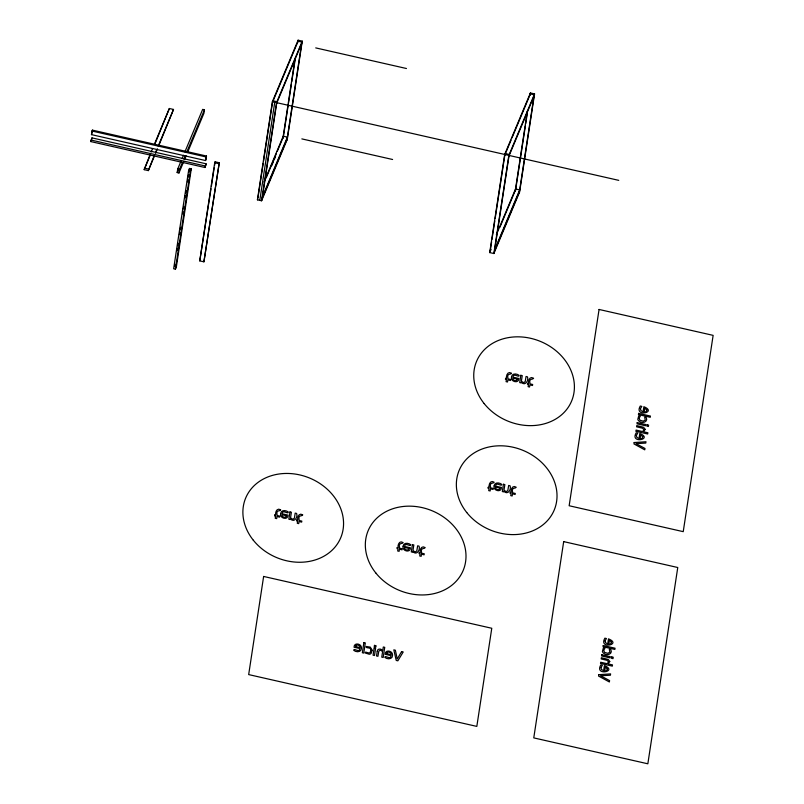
<?xml version="1.0" encoding="UTF-8"?>
<svg xmlns="http://www.w3.org/2000/svg" width="804" height="804" viewBox="0 0 804 804"><rect width="100%" height="100%" fill="white"/><g stroke="black" fill="none" stroke-linecap="round" stroke-linejoin="round"><path stroke-width="1.21" d="M91.475 134.63L92.41 130.127L206.477 156.026L205.935 159.604L205.543 160.539L91.475 134.63L92.41 130.127M90.862 141.594L91.998 137.886L206.075 163.795L205.834 165.322L204.93 167.503L90.862 141.594L91.998 137.886M154.569 155.695L148.338 170.609L144.177 169.664L150.167 154.368M148.338 170.609L154.328 155.313M158.89 145.383L173.513 109.444L169.353 108.5L155.212 143.293M183.764 161.514L178.96 172.981L177.181 172.569L177.724 168.991L181.081 160.971M178.96 172.981L179.513 169.403L182.387 162.519M188.598 170.629L173.644 268.767L175.423 269.179L176.337 266.998L191.292 168.86L189.513 168.458L188.598 170.629L190.387 171.031L191.292 168.86M174.548 266.596L174.93 264.144M176.98 250.647L177.352 248.195M177.734 245.743L178.106 243.29M179.413 234.698L179.784 232.245M180.156 229.793L180.538 227.341M182.588 213.844L182.97 211.392M183.342 208.939L183.714 206.487M185.02 197.895L185.392 195.442M185.774 192.99L186.146 190.538M187.453 181.945L187.824 179.493M188.206 177.041L188.578 174.589M188.95 172.136L189.513 168.458M175.423 269.179L190.387 171.031M184.92 151.795L202.668 109.374L204.447 109.776L203.904 113.354L187.593 152.338M205.543 160.539L206.477 156.026M204.93 167.503L206.075 163.795M199.764 260.878L214.718 162.74L215.11 161.805L219.271 162.75L203.914 261.823L199.764 260.878L210.99 188.799M211.372 186.337L214.176 167.935M214.547 165.483L215.11 161.805M203.914 261.823L219.271 162.75M257.421 199.834L272.375 101.686L298.103 40.2L302.254 41.145L287.299 139.283L261.581 200.779L257.421 199.834L257.813 198.9M257.994 197.673L263.23 163.323M263.601 160.87L272.767 100.751L276.928 101.696L261.973 199.844M259.792 200.367L274.757 102.229M261.581 200.779L276.536 102.631L302.254 41.145M282.938 138.047L295.088 58.31M297.339 43.587L297.711 41.135L301.872 42.079L286.907 140.218M283.139 138.338L288.194 105.223M288.566 102.761L291.37 84.36M291.741 81.907L295.108 59.828M297.721 42.652L298.103 40.2M489.716 252.587L504.681 154.448L530.399 92.962L534.559 93.907L519.605 192.045L493.877 253.531L489.716 252.587L491.073 249.361M490.108 251.652L491.606 241.843M491.978 239.391L494.782 220.989M495.163 218.537L505.073 153.514L509.223 154.458L494.269 252.597M493.877 253.531L508.842 155.393L534.559 93.907M515.243 190.809L527.394 111.063M529.776 95.425L530.007 93.887L534.168 94.832L519.213 192.98M515.444 191.101L525.354 126.077M525.726 123.625L527.404 112.59M530.027 95.415L530.399 92.962M151.132 152.077L152.569 148.639M154.489 144.047L169.353 108.5M144.177 169.664L149.936 155.906M155.765 151.876L156.73 149.584M158.167 146.137L173.513 109.444M155.534 153.403L157.453 148.82M182.046 158.679L183.483 155.232M177.181 172.569L178.136 170.277M183.825 159.081L185.262 155.644M186.699 152.197L204.447 109.776M184.719 159.222L186.156 155.775M272.536 102.289L296.998 43.808M276.697 103.234L301.631 43.607M264.034 182.076L283.219 136.208L287.38 137.152L262.436 196.779M266.194 177.875L276.274 153.795M277.229 151.504L282.505 138.891M271.722 165.644L273.159 162.207M274.114 159.916L275.561 156.468M262.204 198.307L287.149 138.68M504.832 155.051L511.073 140.137M512.027 137.846L529.293 96.57M508.992 155.996L533.936 96.369M496.329 234.828L515.515 188.96L519.675 189.905L494.741 249.531M499.937 227.19L514.801 191.643M494.5 251.069L519.444 191.442M315.721 47.898L406.452 68.511M272.375 101.686L618.748 180.357M301.852 138.891L392.593 159.493M92.018 131.052L206.095 156.961M214.718 162.74L218.879 163.684M91.093 140.057L205.161 165.966M177.724 168.991L179.513 169.403M144.408 168.126L148.569 169.071M603.593 650.305L604.618 652.396L607.834 653.3L609.864 652.195L609.301 649.351L610.899 649.712C613.04 654.345 606.427 656.084 603.623 653.25A3.387 2.834 22.7 0 1 602.417 651.441L603.352 648.004L604.96 648.366L603.593 650.305M638.979 418.16L640.004 420.251L643.22 421.155L645.24 420.05L644.677 417.206L646.285 417.567C648.426 422.2 641.813 423.939 639.009 421.105A3.387 2.834 22.7 0 1 637.803 419.296L638.738 415.859L640.336 416.221L638.979 418.16M609.764 661.471L608.226 663.943L612.497 664.908L612.316 666.134L600.508 663.461L600.688 662.235L607.02 663.672L607.904 662.888A2.512 2.1 22.7 0 0 608.357 661.581L607.1 660.345L601.191 658.948L601.382 657.722L608.236 659.441L609.764 661.471M645.15 429.326L643.612 431.798L647.883 432.763L647.692 433.989L635.894 431.316L636.075 430.08L642.406 431.517L643.29 430.743A2.512 2.1 22.7 0 0 643.743 429.436L642.486 428.2L636.577 426.803L636.768 425.577L643.622 427.296L645.15 429.326M600.96 667.581L601.472 669.521L603.633 670.677L604.407 665.622C618.467 671.31 594.086 676.476 600.809 664.948L602.367 665.3L600.96 667.581M605.04 640.808L605.553 642.758L607.713 643.904L608.487 638.858C622.547 644.537 598.166 649.702 604.889 638.175L606.447 638.537L605.04 640.808M607.422 668.938L606.507 670.707L604.729 670.928L605.322 667.069L607.422 668.938M611.502 642.165L610.588 643.934L608.809 644.155L609.402 640.296L611.502 642.165M636.346 435.436L636.858 437.376L639.019 438.532L639.793 433.477C653.853 439.165 629.472 444.331 636.195 432.803L637.753 433.155L636.346 435.436M640.426 408.663L640.939 410.613L643.099 411.759L643.873 406.713C657.933 412.392 633.552 417.557 640.275 406.03L641.833 406.392L640.426 408.663M642.808 436.793L641.894 438.562L640.115 438.783L640.698 434.924L642.808 436.793M646.888 410.02L645.974 411.789L644.195 412.01L644.778 408.151L646.888 410.02M372.172 650.295L371.116 653.401A3.387 2.834 22.7 0 1 369.217 654.235L365.167 652.969C364.835 650.175 370.533 655.762 370.634 650.868C372.121 646.336 365.137 648.989 366.152 646.476L370.302 647.109L372.172 650.295M280.656 513.535C279.269 518.299 288.133 520.721 287.993 515.113L282.114 513.776C282.465 508.852 288.495 514.922 288.294 511.997C286.003 510.098 281.068 509.686 280.656 513.535M361.448 647.944C361.81 652.315 356.272 652.617 353.74 650.335C353.549 647.421 359.569 653.481 359.921 648.557L354.051 647.23C353.82 642.115 361.77 643.552 361.448 647.944M392.563 655.009C392.925 659.38 387.387 659.682 384.855 657.401C384.664 654.486 390.684 660.546 391.035 655.632L385.166 654.295C384.935 649.18 392.885 650.627 392.563 655.009M403.095 546.228C401.709 550.991 410.573 553.423 410.432 547.805L404.553 546.479C404.904 541.554 410.934 547.614 410.733 544.7C408.442 542.8 403.507 542.378 403.095 546.228M494.118 485.877C492.731 490.641 501.585 493.073 501.445 487.455L495.576 486.118C495.927 481.204 501.947 487.264 501.756 484.35C499.465 482.44 494.53 482.028 494.118 485.877M511.495 376.915C510.118 381.669 518.972 384.101 518.831 378.493L512.962 377.156C513.314 372.232 519.334 378.302 519.143 375.378C516.851 373.478 511.917 373.056 511.495 376.915M263.632 576.448L248.677 674.586L476.822 726.404L491.777 628.266L263.632 576.448M274.757 514.952L274.606 515.977L275.571 516.198L275.249 518.289L276.676 518.61L276.998 516.52L279.621 517.113L279.782 516.098L277.149 515.495C275.591 509.173 279.752 511.786 280.727 509.887C277.139 507.364 274.998 511.997 275.722 515.173L274.757 514.952M289.973 511.917L288.857 519.213L290.284 519.535L290.405 518.721C293.802 523.203 298.163 517.625 296.626 513.434L295.199 513.113L294.375 518.188L293.118 519.143A2.512 2.1 22.7 0 1 291.571 518.57L290.566 517.686L291.39 512.238L289.973 511.917M296.807 519.967L296.646 520.982L297.611 521.203L297.289 523.293L298.716 523.615L299.038 521.525L301.661 522.118L301.822 521.103L299.199 520.51C297.631 514.178 301.791 516.791 302.766 514.892C299.178 512.369 297.038 517.002 297.771 520.178L296.807 519.967M363.89 642.597L362.343 652.747L363.77 653.079L365.317 642.919L363.89 642.597M374.182 647.893L373.066 655.19L374.493 655.511L375.609 648.215L374.182 647.893M374.463 645.381L374.262 646.647L375.89 647.019L376.081 645.743L374.463 645.381M377.247 651.24L376.523 655.974L377.95 656.295L378.784 651.22L380.041 650.255A2.512 2.1 22.7 0 1 381.588 650.828L382.593 651.712L381.759 657.159L383.186 657.481L384.734 647.331L383.307 646.999L382.754 650.677C381.488 648.597 377.438 648.205 377.247 651.24M397.196 547.655L397.045 548.67L398.01 548.891L397.689 550.991L399.116 551.313L399.437 549.212L402.06 549.815L402.211 548.79L399.588 548.197C398.02 541.876 402.191 544.489 403.166 542.589C399.568 540.067 397.437 544.69 398.161 547.876L397.196 547.655M412.402 544.62L411.296 551.906L412.723 552.237L412.844 551.423C416.241 555.906 420.603 550.318 419.065 546.127L417.638 545.805L416.814 550.881L415.557 551.846A2.512 2.1 22.7 0 1 414.01 551.273L413.005 550.388L413.829 544.941L412.402 544.62M419.246 552.66L419.085 553.675L420.05 553.896L419.728 555.996L421.155 556.318L421.477 554.227L424.1 554.82L424.261 553.795L421.628 553.202C420.07 546.881 424.231 549.494 425.205 547.594C421.618 545.072 419.477 549.695 420.211 552.881L419.246 552.66M488.219 487.304L488.068 488.319L489.033 488.541L488.711 490.631L490.138 490.963L490.46 488.862L493.083 489.465L493.234 488.44L490.611 487.847C489.043 481.526 493.214 484.139 494.179 482.229C490.591 479.717 488.46 484.34 489.184 487.525L488.219 487.304M505.605 378.332L505.455 379.357L506.409 379.568L506.098 381.669L507.525 381.99L507.837 379.9L510.47 380.493L510.62 379.478L507.997 378.875C506.43 372.553 510.6 375.166 511.565 373.267C507.977 370.744 505.847 375.378 506.57 378.553L505.605 378.332M503.425 484.269L502.319 491.556L503.746 491.877L503.867 491.073C507.264 495.555 511.625 489.968 510.088 485.777L508.661 485.455L507.826 490.53L506.58 491.495A2.512 2.1 22.7 0 1 505.033 490.922L504.028 490.038L504.852 484.591L503.425 484.269M520.811 375.297L519.696 382.593L521.123 382.915L521.253 382.101C524.64 386.583 529.012 381.006 527.474 376.815L526.047 376.483L525.213 381.558L523.957 382.523A2.512 2.1 22.7 0 1 522.419 381.95L521.404 381.066L522.238 375.619L520.811 375.297M510.269 492.309L510.108 493.324L511.073 493.545L510.751 495.646L512.178 495.967L512.5 493.867L515.123 494.47L515.284 493.445L512.65 492.852C511.093 486.531 515.253 489.144 516.228 487.244C512.64 484.722 510.5 489.345 511.223 492.53L510.269 492.309M527.645 383.337L527.494 384.362L528.459 384.573L528.138 386.674L529.565 386.995L529.886 384.905L532.509 385.498L532.66 384.483L530.037 383.88C528.469 377.558 532.64 380.171 533.605 378.272C530.017 375.749 527.886 380.382 528.61 383.558L527.645 383.337M563.684 541.615L533.766 737.891L647.843 763.8L677.762 567.513L563.684 541.615M599.07 309.46L569.152 505.746L683.229 531.655L713.138 335.368L599.07 309.46M598.799 674.677L598.588 676.074L609.372 681.973L609.583 680.596L600.618 675.772L610.407 675.219L610.608 673.893L598.799 674.677M601.834 654.747L601.643 655.974L610.125 657.903L610.306 656.677L601.834 654.747M603.241 645.522L603.05 646.748L614.859 649.431L615.05 648.205L603.241 645.522M634.175 442.532L633.964 443.929L644.758 449.828L644.969 448.451L635.994 443.627L645.783 443.064L645.984 441.748L634.175 442.532M637.22 422.602L637.029 423.829L645.501 425.758L645.692 424.532L637.22 422.602M638.627 413.377L638.436 414.603L650.245 417.286L650.426 416.06L638.627 413.377M611.743 656.908L611.522 658.305L613.01 658.647L613.221 657.25L611.743 656.908M647.119 424.763L646.908 426.16L648.386 426.502L648.607 425.105L647.119 424.763M286.455 515.736C286.123 518.65 281.571 517.203 281.973 514.721L286.455 515.736M355.85 645.773L355.579 646.597L360.061 647.622C360.353 645.552 357.066 643.914 355.85 645.773M408.894 548.439C408.563 551.353 404.01 549.906 404.412 547.413L408.894 548.439M386.965 652.848L386.694 653.672L391.186 654.687C391.478 652.617 388.181 650.979 386.965 652.848M517.304 379.116C516.972 382.031 512.409 380.583 512.821 378.091L517.304 379.116M499.917 488.078C499.585 491.003 495.033 489.556 495.435 487.063L499.917 488.078M401.608 651.612L397.246 658.968L395.357 650.195L393.819 649.843L396.221 660.446L397.849 660.818L403.216 651.974L401.608 651.612M375.749 572.9A51.506 43.044 22.7 0 0 462.179 572.619A51.506 43.044 22.7 0 0 409.075 506.148A51.506 43.044 22.7 0 0 375.749 572.9M253.31 540.208A51.506 43.044 22.7 0 0 339.74 539.916A51.506 43.044 22.7 0 0 286.636 473.445A51.506 43.044 22.7 0 0 253.31 540.208M466.772 512.55A51.506 43.044 22.7 0 0 553.202 512.269A51.506 43.044 22.7 0 0 500.098 445.798A51.506 43.044 22.7 0 0 466.772 512.55M484.159 403.578A51.506 43.044 22.7 0 0 570.589 403.296A51.506 43.044 22.7 0 0 517.474 336.826A51.506 43.044 22.7 0 0 484.159 403.578"/></g></svg>
